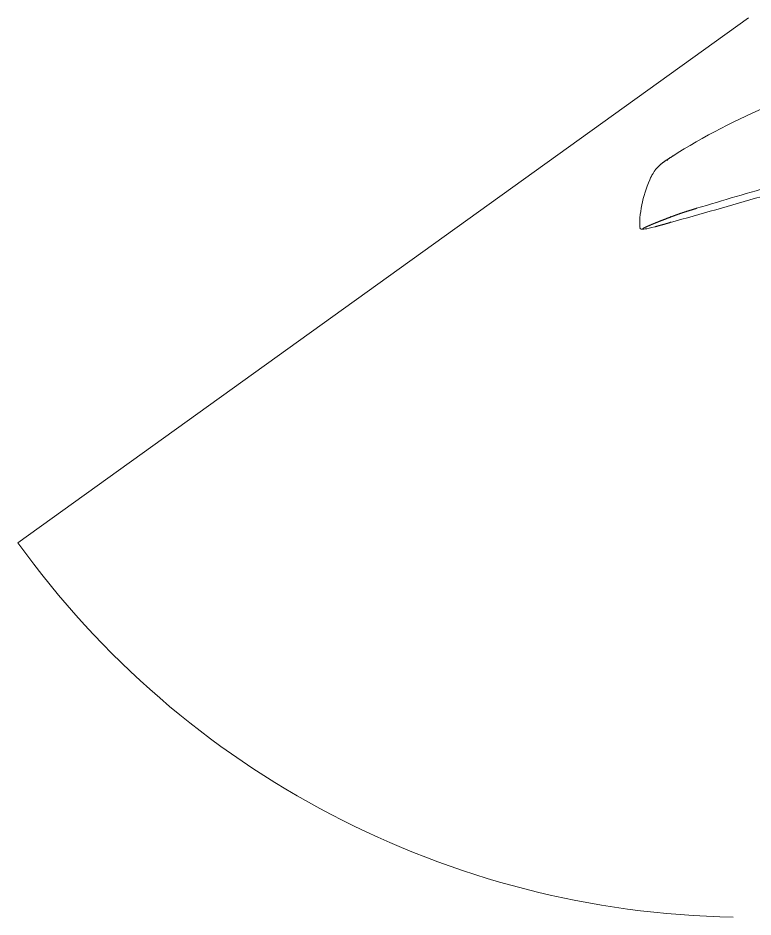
# Model space of a CAD drawing. Extents: x -2012 to 34975, y -1043 to 8321.
# Drawn here: x 18086.4 to 18176.1, y 1352.9 to 1462.7 of the extents above; entities that cross this region are included whole.
import ezdxf

# ---------------------------------------------------------------- set-up
doc = ezdxf.new("R2010")
doc.units = 0
doc.header["$LTSCALE"] = 25
doc.layers.get('0').update_dxf_attribs({"color": 9, "lineweight": 9})
doc.layers.add('04', color=9, linetype='Continuous', lineweight=9)

# ---------------------------------------------------------------- blocks, each defined once
blk = doc.blocks.new('p-araba-polo')
blk.add_line((1.2557, 0.8419), (1.8967, 1.7338))
at = {"flags": 128}
blk.add_lwpolyline([(1.5137, 0.9707), (1.5136, 0.9695), (1.5134, 0.9681)], dxfattribs=at)
at = {"extrusion": (0, 0, -1)}
blk.add_arc((-1.2557, 0.8419), 1.0984, 125.7081, 179.024, dxfattribs=at)
for points, degree in [([(1.4499, 0.9609), (1.4693, 0.9696), (1.4905, 0.9751), (1.5118, 0.9747)], 3), ([(1.5119, 0.9689), (1.5104, 0.9659), (1.5088, 0.9621), (1.5069, 0.9577), (1.505, 0.9529), (1.5031, 0.948), (1.5011, 0.9429), (1.4991, 0.9376)], 7), ([(1.5134, 0.9681), (1.5131, 0.9657), (1.5123, 0.9616), (1.5108, 0.9563)], 3), ([(1.5119, 0.9747), (1.5141, 0.9734), (1.5135, 0.972), (1.5137, 0.9707)], 3), ([(1.5119, 0.9689), (1.5119, 0.9689), (1.5119, 0.9689), (1.512, 0.9689), (1.512, 0.9689), (1.512, 0.9689)], 5), ([(1.512, 0.9689), (1.512, 0.9689), (1.512, 0.9689), (1.512, 0.9689), (1.5119, 0.9689), (1.5119, 0.9689), (1.5119, 0.9689), (1.5119, 0.9689)], 7), ([(1.5126, 0.9702), (1.5125, 0.97), (1.5124, 0.9698), (1.5123, 0.9697), (1.5122, 0.9695), (1.5121, 0.9693), (1.5121, 0.9691), (1.512, 0.9689)], 7), ([(1.512, 0.9689), (1.5121, 0.9691), (1.5121, 0.9693), (1.5122, 0.9695), (1.5123, 0.9697), (1.5124, 0.9699), (1.5125, 0.97), (1.5126, 0.9702)], 7), ([(1.5126, 0.9702), (1.5129, 0.9708), (1.5132, 0.9712), (1.5134, 0.9714), (1.5136, 0.9714), (1.5137, 0.9712), (1.5137, 0.9707), (1.5136, 0.97)], 7), ([(1.4496, 0.9605), (1.4386, 0.9555), (1.4345, 0.9495), (1.4302, 0.9441), (1.4257, 0.9363), (1.4202, 0.9276)], 5), ([(1.45, 0.961), (1.4499, 0.9609), (1.4497, 0.9608), (1.4496, 0.9605)], 3), ([(1.4496, 0.9605), (1.4497, 0.9607), (1.4498, 0.9608), (1.4498, 0.9609), (1.4499, 0.9609), (1.45, 0.961)], 5), ([(1.5108, 0.9561), (1.5101, 0.9537), (1.5094, 0.9511), (1.5087, 0.9484), (1.5079, 0.9456), (1.5071, 0.9428), (1.5063, 0.9399), (1.5054, 0.9369)], 7), ([(1.4295, 0.9406), (1.4295, 0.9407), (1.4296, 0.9408), (1.4297, 0.9409)], 3), ([(1.4296, 0.9409), (1.4296, 0.9408), (1.4295, 0.9407), (1.4295, 0.9406)], 3), ([(1.5054, 0.937), (1.4952, 0.9003), (1.4846, 0.8634), (1.474, 0.8265)], 3), ([(1.4882, 0.9052), (1.4901, 0.9113), (1.4914, 0.9158), (1.4931, 0.9211), (1.495, 0.9267), (1.4964, 0.9304), (1.4978, 0.9343), (1.4991, 0.9376)], 7), ([(1.4991, 0.9376), (1.499, 0.9372), (1.4986, 0.9368), (1.4981, 0.9366)], 3), ([(1.4984, 0.9396), (1.4984, 0.9396), (1.4984, 0.9396), (1.4984, 0.9396), (1.4984, 0.9396), (1.4984, 0.9396)], 5), ([(1.4988, 0.937), (1.4989, 0.9372), (1.499, 0.9374), (1.4991, 0.9376)], 3), ([(1.5054, 0.9369), (1.5055, 0.937), (1.5053, 0.9371), (1.5048, 0.9369)], 3), ([(1.3581, 0.8058), (1.3759, 0.8479), (1.3959, 0.8891), (1.4202, 0.9276)], 3), ([(1.4202, 0.9276), (1.4202, 0.9277), (1.4203, 0.9277), (1.4203, 0.9278)], 3), ([(1.4203, 0.9278), (1.4203, 0.9278), (1.4202, 0.9277), (1.4202, 0.9277), (1.4202, 0.9277), (1.4202, 0.9276)], 5), ([(1.4882, 0.9052), (1.4785, 0.8731), (1.4689, 0.8405), (1.4597, 0.8079)], 3), ([(1.4882, 0.9052), (1.4882, 0.9052), (1.4882, 0.9052), (1.4882, 0.9052)], 3), ([(1.4882, 0.9052), (1.4882, 0.9052), (1.4882, 0.9052), (1.4882, 0.9052)], 3)]:
    blk.add_open_spline(points, degree=degree)
for points, knots in [([(1.4494, 0.9597), (1.4494, 0.9597), (1.4494, 0.9597), (1.4494, 0.9597), (1.4494, 0.9597), (1.4494, 0.9597), (1.4494, 0.9597)], [0, 0, 0, 0, 1, 1, 1, 1.000001, 1.000001, 1.000001, 1.000001]), ([(1.4495, 0.9602), (1.4495, 0.9602), (1.4495, 0.9602), (1.4495, 0.9602), (1.4495, 0.9602), (1.4495, 0.9602), (1.4495, 0.9602)], [0, 0, 0, 0, 1, 1, 1, 1, 1, 1, 1]), ([(1.4495, 0.9599), (1.4495, 0.9599), (1.4495, 0.9599), (1.4495, 0.9599), (1.4495, 0.9599), (1.4495, 0.9599), (1.4495, 0.9599)], [0, 0, 0, 0, 1, 1, 1, 1.000001, 1.000001, 1.000001, 1.000001]), ([(1.4495, 0.9599), (1.4495, 0.9599), (1.4495, 0.9599), (1.4495, 0.9599), (1.4495, 0.9599), (1.4495, 0.9599), (1.4495, 0.9599)], [0, 0, 0, 0, 1, 1, 1, 1.000001, 1.000001, 1.000001, 1.000001]), ([(1.4495, 0.9603), (1.4495, 0.9603), (1.4495, 0.9603), (1.4495, 0.9603), (1.4495, 0.9603), (1.4495, 0.9603), (1.4495, 0.9603)], [0, 0, 0, 0, 1, 1, 1, 1, 1, 1, 1]), ([(1.4497, 0.9607), (1.4497, 0.9607), (1.4497, 0.9607), (1.4497, 0.9607), (1.4497, 0.9607), (1.4497, 0.9607), (1.4497, 0.9607)], [0, 0, 0, 0, 1, 1, 1, 1.000001, 1.000001, 1.000001, 1.000001])]:
    blk.add_open_spline(points, degree=3, knots=knots)

msp = doc.modelspace()

# ---------------------------------------------------------------- block references
at = {"layer": '04', "xscale": -100, "yscale": 100, "zscale": 100, "rotation": 90}
msp.add_blockref('p-araba-polo', (18259.73, 1588.27), dxfattribs=at)

doc.saveas('drawing.dxf')
